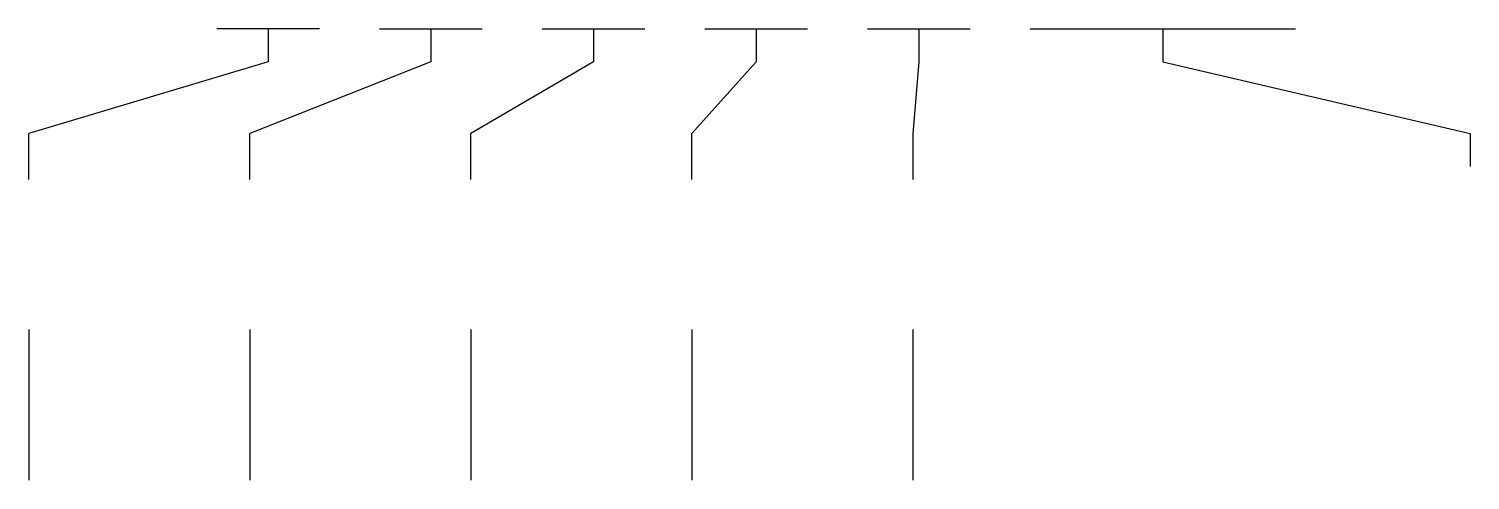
# Model space of a CAD drawing. Header units: millimetres. Extents: x -95 to 93, y -40 to 19.
import ezdxf

# ---------------------------------------------------------------- set-up
doc = ezdxf.new("R2010")
doc.units = ezdxf.units.MM
doc.layers.add('Sketch001', color=7, linetype='CONTINUOUS')

msp = doc.modelspace()

# ---------------------------------------------------------------- linework, layer by layer
at = {"layer": 'Sketch001'}
for p, q in [((-63.54, 18.735), (-70.225, 18.735)), ((-63.54, 18.735), (-63.54, 14.4233)), ((-56.855, 18.735), (-63.54, 18.735)), ((-49.045, 18.735), (-42.36, 18.735)), ((-42.36, 18.735), (-42.36, 14.4233)), ((-42.36, 18.735), (-35.675, 18.735)), ((-27.865, 18.735), (-21.18, 18.735)), ((-21.18, 18.735), (-21.18, 14.4233)), ((-21.18, 18.735), (-14.495, 18.735)), ((-6.685, 18.735), (0, 18.735)), ((0, 18.735), (0, 14.4233)), ((0, 18.735), (6.685, 18.735)), ((14.495, 18.735), (21.18, 18.735)), ((21.18, 18.735), (27.865, 18.735)), ((21.18, 18.735), (21.18, 14.4233)), ((35.675, 18.735), (52.95, 18.735)), ((52.95, 18.735), (70.225, 18.735)), ((52.95, 18.735), (52.95, 14.4233)), ((-63.54, 14.4233), (-94.6821, 5.11167)), ((-42.36, 14.4233), (-65.9093, 5.11167)), ((-21.18, 14.4233), (-37.1364, 5.11167)), ((0, 14.4233), (-8.36357, 5.11167)), ((21.18, 14.4233), (20.4093, 5.11167)), ((52.95, 14.4233), (92.9788, 5.11167)), ((-94.6821, -0.888333), (-94.6821, 5.11167)), ((-65.9093, -0.888333), (-65.9093, 5.11167)), ((-37.1364, -0.888333), (-37.1364, 5.11167)), ((-8.36357, -0.888333), (-8.36357, 5.11167)), ((20.4093, 5.11167), (20.4093, -0.888333)), ((92.9788, 5.11167), (92.9788, 0.8)), ((-94.6821, -20.3883), (-94.6821, -40.0117)), ((-65.9093, -20.3883), (-65.9093, -40.0117)), ((-37.1364, -20.3883), (-37.1364, -40.0117)), ((-8.36357, -20.3883), (-8.36357, -40.0117)), ((20.4093, -20.3883), (20.4093, -40.0117))]:
    msp.add_line(p, q, dxfattribs=at)

doc.saveas('drawing.dxf')
